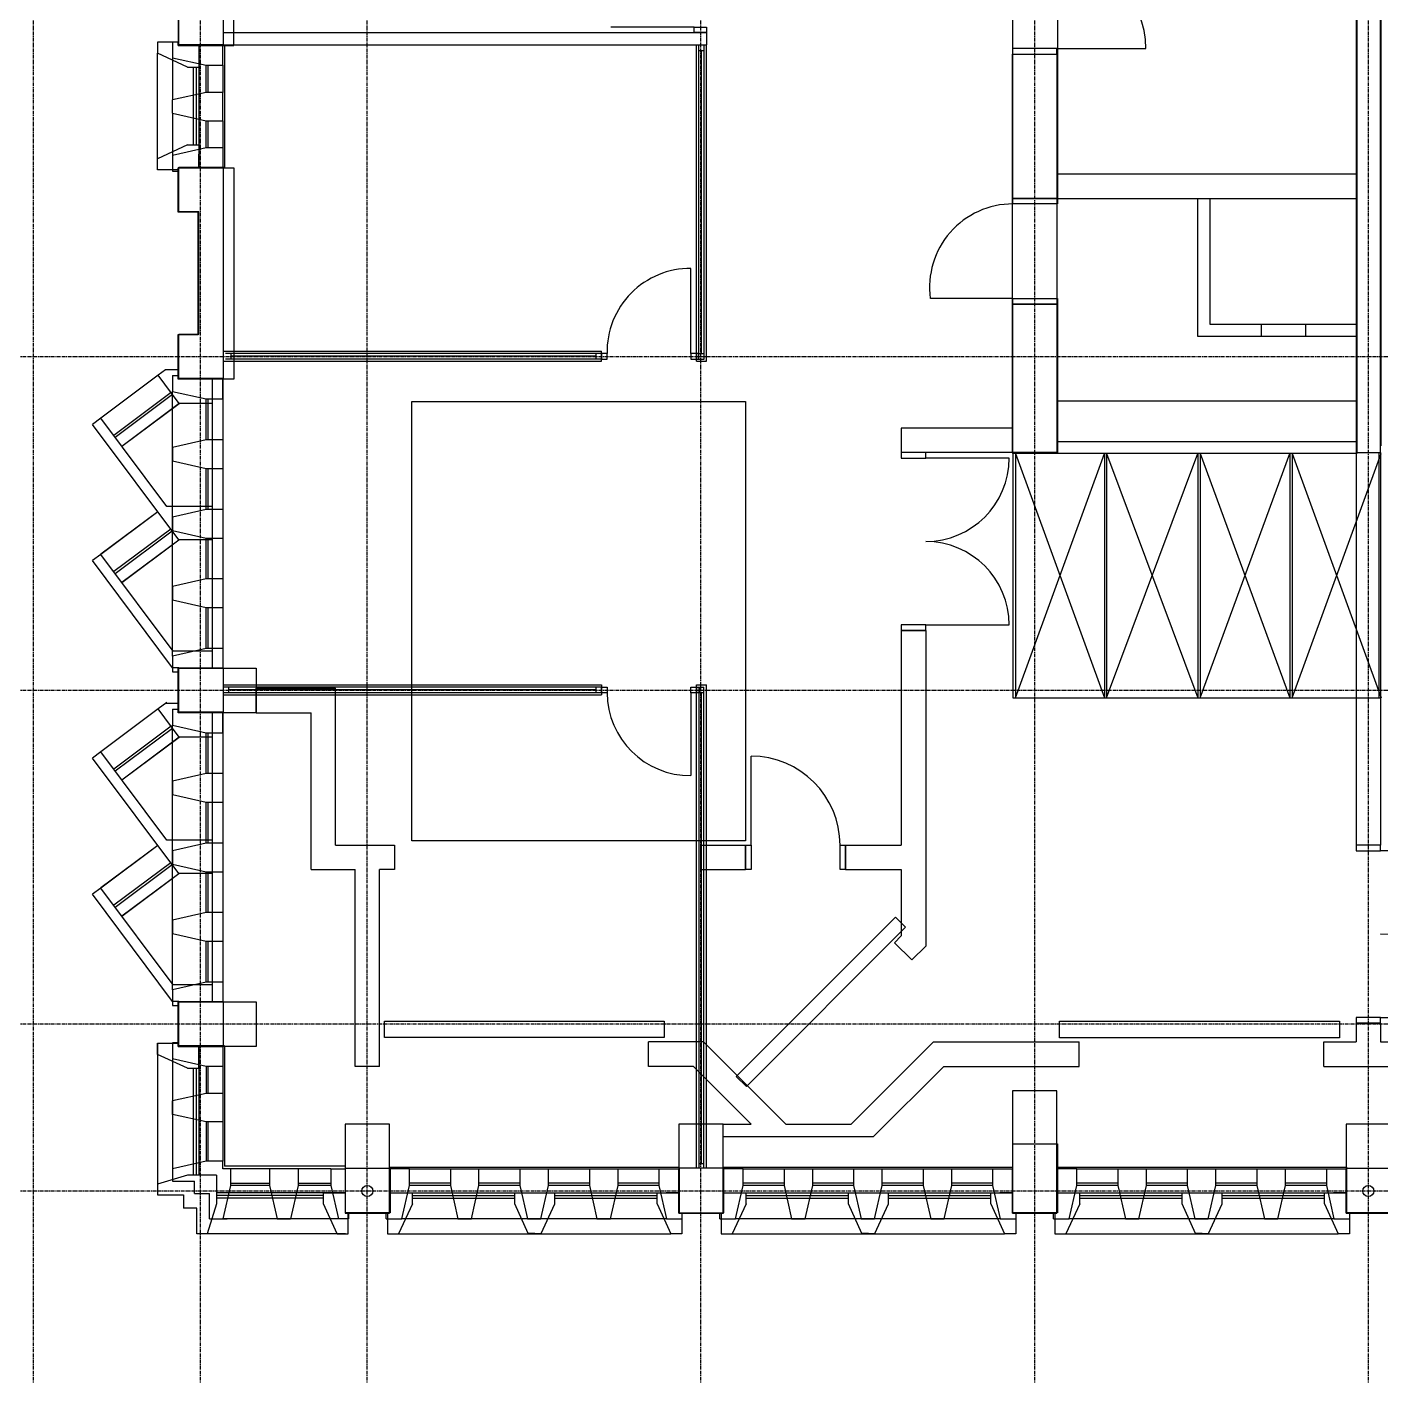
# Model space of a CAD drawing. Header units: millimetres. Extents: x -58291 to 85267, y -25390 to 74943.
# Drawn here: x -26592 to -14420, y -11386 to 741 of the extents above; entities that cross this region are included whole.
import ezdxf

# ---------------------------------------------------------------- set-up
doc = ezdxf.new("R2010")
doc.units = ezdxf.units.MM
doc.linetypes.add('PCENTRE', pattern=[50.8, 31.75, -6.35, 6.35, -6.35])
doc.linetypes.add('PCENTRE2', pattern=[28.575, 19.05, -3.175, 3.175, -3.175])
for name, color, linetype in [('Basement 01 - Curtain Walls', 1, 'Continuous'), ('Basement 01 - Doors Windows and Openings', 1, 'Continuous'), ('Basement 01 - Mass Elements', 2, 'Continuous'), ('Basement 01 - Structural Members', 5, 'Continuous'), ('Basement 01 - Walls', 3, 'Continuous'), ('Boundaries_and_building_grids', 140, 'PCENTRE2'), ('BRICK_WALLS_P4', 1, 'Continuous'), ('COLUMNS_P5', 5, 'Continuous'), ('DR', 8, 'Continuous'), ('SHOPFITTING', 4, 'Continuous'), ('WA', 6, 'Continuous'), ('WA_EXT', 7, 'Continuous'), ('WN', 4, 'Continuous')]:
    doc.layers.add(name, color=color, linetype=linetype)

msp = doc.modelspace()

# ---------------------------------------------------------------- linework, layer by layer
at = {"layer": 'Basement 01 - Curtain Walls', "color": 3, "linetype": 'Continuous', "lineweight": -3}
for p, q in [((-25283, 607, -4600), (-25283, 465, -4600)), ((-25283, 607, -4600), (-25233, 607, -4600)), ((-24833, 397, -4600), (-24833, 576, -4600)), ((-25283, 465, -4600), (-24983, 397, -4600)), ((-24983, 397, -4600), (-24833, 397, -4600)), ((-24983, 154, -4600), (-25283, 86, -4600)), ((-24833, 154, -4600), (-24983, 154, -4600)), ((-24833, -103, -4600), (-24833, 154, -4600)), ((-25283, -34, -4600), (-25283, 86, -4600)), ((-25283, -34, -4600), (-24983, -103, -4600)), ((-24983, -103, -4600), (-24833, -103, -4600)), ((-24983, -346, -4600), (-25283, -414, -4600)), ((-24833, -346, -4600), (-24983, -346, -4600)), ((-24833, -346, -4600), (-24833, -524, -4600)), ((-25283, -414, -4600), (-25283, -556, -4600)), ((-25283, -556, -4600), (-25233, -556, -4600)), ((-25233, -556, -4600), (-25233, -524, -4600)), ((-25233, -524, -4600), (-24833, -524, -4600)), ((-25283, -2393, -4600), (-25233, -2393, -4600)), ((-25283, -2393, -4600), (-25283, -2535, -4600)), ((-24833, -2603, -4600), (-24833, -2424, -4600)), ((-25283, -2535, -4600), (-24983, -2603, -4600)), ((-24983, -2603, -4600), (-24833, -2603, -4600)), ((-24983, -2971, -4600), (-25283, -3039, -4600)), ((-25283, -3039, -4600), (-25283, -3160, -4600)), ((-24833, -2971, -4600), (-24983, -2971, -4600)), ((-24833, -2971, -4600), (-24833, -3228, -4600)), ((-25283, -3160, -4600), (-24983, -3228, -4600)), ((-24983, -3228, -4600), (-24833, -3228, -4600)), ((-24983, -3596, -4600), (-25283, -3664, -4600)), ((-24833, -3596, -4600), (-24983, -3596, -4600)), ((-24833, -3596, -4600), (-24833, -3853, -4600)), ((-25283, -3664, -4600), (-25283, -3785, -4600)), ((-25283, -3785, -4600), (-24983, -3853, -4600)), ((-24983, -3853, -4600), (-24833, -3853, -4600)), ((-24983, -4221, -4600), (-25283, -4289, -4600)), ((-24833, -4221, -4600), (-24983, -4221, -4600)), ((-24833, -4221, -4600), (-24833, -4478, -4600)), ((-25283, -4289, -4600), (-25283, -4410, -4600)), ((-25283, -4410, -4600), (-24983, -4478, -4600)), ((-24983, -4478, -4600), (-24833, -4478, -4600)), ((-24983, -4846, -4600), (-25283, -4914, -4600)), ((-24833, -4846, -4600), (-24983, -4846, -4600)), ((-24833, -4846, -4600), (-24833, -5024, -4600)), ((-25283, -4914, -4600), (-25283, -5056, -4600)), ((-25283, -5056, -4600), (-25233, -5056, -4600)), ((-25233, -5024, -4600), (-24833, -5024, -4600)), ((-25233, -5056, -4600), (-25233, -5024, -4600)), ((-25283, -5393, -4600), (-25233, -5393, -4600)), ((-25283, -5393, -4600), (-25283, -5535, -4600)), ((-24833, -5603, -4600), (-24833, -5424, -4600)), ((-25283, -5535, -4600), (-24983, -5603, -4600)), ((-24983, -5603, -4600), (-24833, -5603, -4600)), ((-24983, -5971, -4600), (-25283, -6039, -4600)), ((-25283, -6039, -4600), (-25283, -6160, -4600)), ((-24833, -5971, -4600), (-24983, -5971, -4600)), ((-24833, -5971, -4600), (-24833, -6228, -4600)), ((-25283, -6160, -4600), (-24983, -6228, -4600)), ((-24983, -6228, -4600), (-24833, -6228, -4600)), ((-24983, -6596, -4600), (-25283, -6664, -4600)), ((-25283, -6664, -4600), (-25283, -6785, -4600)), ((-24833, -6596, -4600), (-24983, -6596, -4600)), ((-24833, -6596, -4600), (-24833, -6853, -4600)), ((-25283, -6785, -4600), (-24983, -6853, -4600)), ((-24983, -6853, -4600), (-24833, -6853, -4600)), ((-24983, -7221, -4600), (-25283, -7289, -4600)), ((-25283, -7289, -4600), (-25283, -7410, -4600)), ((-24833, -7221, -4600), (-24983, -7221, -4600)), ((-24833, -7221, -4600), (-24833, -7478, -4600)), ((-25283, -7410, -4600), (-24983, -7478, -4600)), ((-24983, -7478, -4600), (-24833, -7478, -4600)), ((-24983, -7846, -4600), (-25283, -7914, -4600)), ((-24833, -7846, -4600), (-24983, -7846, -4600)), ((-24833, -7846, -4600), (-24833, -8024, -4600)), ((-25283, -7914, -4600), (-25283, -8056, -4600)), ((-25233, -8056, -4600), (-25233, -8024, -4600)), ((-25233, -8024, -4600), (-24833, -8024, -4600)), ((-25283, -8056, -4600), (-25233, -8056, -4600)), ((-25233, -8393, -4600), (-25283, -8393, -4600)), ((-25283, -8393, -4600), (-25283, -8535, -4600)), ((-24833, -8424, -4600), (-24833, -8603, -4600)), ((-24983, -8603, -4600), (-25283, -8535, -4600)), ((-24833, -8603, -4600), (-24983, -8603, -4600)), ((-24983, -8846, -4600), (-25283, -8914, -4600)), ((-24833, -8846, -4600), (-24983, -8846, -4600)), ((-24833, -8846, -4600), (-24833, -9103, -4600)), ((-25283, -9035, -4600), (-25283, -8914, -4600)), ((-24983, -9103, -4600), (-25283, -9035, -4600)), ((-24833, -9103, -4600), (-24983, -9103, -4600)), ((-24983, -9456, -4600), (-25283, -9524, -4600)), ((-24833, -9456, -4600), (-24983, -9456, -4600)), ((-24833, -9524, -4600), (-24833, -9456, -4600)), ((-25283, -9524, -4600), (-25283, -9635, -4600)), ((-24764, -9524, -4600), (-24833, -9524, -4600)), ((-24764, -9524, -4600), (-24764, -9674, -4600)), ((-24154, -9524, -4600), (-24411, -9524, -4600)), ((-24411, -9524, -4600), (-24411, -9674, -4600)), ((-24154, -9524, -4600), (-24154, -9674, -4600)), ((-23861, -9524, -4600), (-23733, -9524, -4600)), ((-23861, -9524, -4600), (-23861, -9674, -4600)), ((-23733, -9524, -4600), (-23733, -9924, -4600)), ((-23154, -9524, -4600), (-23333, -9524, -4600)), ((-23154, -9674, -4600), (-23154, -9524, -4600)), ((-22786, -9524, -4600), (-22786, -9674, -4600)), ((-22786, -9524, -4600), (-22529, -9524, -4600)), ((-22529, -9674, -4600), (-22529, -9524, -4600)), ((-22161, -9524, -4600), (-21904, -9524, -4600)), ((-22161, -9524, -4600), (-22161, -9674, -4600)), ((-21904, -9674, -4600), (-21904, -9524, -4600)), ((-21536, -9524, -4600), (-21536, -9674, -4600)), ((-21536, -9524, -4600), (-21279, -9524, -4600)), ((-21279, -9674, -4600), (-21279, -9524, -4600)), ((-20911, -9524, -4600), (-20911, -9674, -4600)), ((-20911, -9524, -4600), (-20733, -9524, -4600)), ((-20733, -9924, -4600), (-20733, -9524, -4600)), ((-20154, -9524, -4600), (-20333, -9524, -4600)), ((-20154, -9674, -4600), (-20154, -9524, -4600)), ((-19786, -9524, -4600), (-19786, -9674, -4600)), ((-19786, -9524, -4600), (-19529, -9524, -4600)), ((-19529, -9674, -4600), (-19529, -9524, -4600)), ((-19161, -9524, -4600), (-19161, -9674, -4600)), ((-19161, -9524, -4600), (-18904, -9524, -4600)), ((-18904, -9674, -4600), (-18904, -9524, -4600)), ((-18536, -9524, -4600), (-18536, -9674, -4600)), ((-18536, -9524, -4600), (-18279, -9524, -4600)), ((-18279, -9674, -4600), (-18279, -9524, -4600)), ((-17911, -9524, -4600), (-17911, -9674, -4600)), ((-17911, -9524, -4600), (-17733, -9524, -4600)), ((-17733, -9924, -4600), (-17733, -9524, -4600)), ((-17154, -9524, -4600), (-17333, -9524, -4600)), ((-17154, -9674, -4600), (-17154, -9524, -4600)), ((-16786, -9524, -4600), (-16786, -9674, -4600)), ((-16786, -9524, -4600), (-16529, -9524, -4600)), ((-16529, -9674, -4600), (-16529, -9524, -4600)), ((-16161, -9524, -4600), (-16161, -9674, -4600)), ((-16161, -9524, -4600), (-15904, -9524, -4600)), ((-15904, -9674, -4600), (-15904, -9524, -4600)), ((-15536, -9524, -4600), (-15536, -9674, -4600)), ((-15536, -9524, -4600), (-15279, -9524, -4600)), ((-15279, -9674, -4600), (-15279, -9524, -4600)), ((-14911, -9524, -4600), (-14911, -9674, -4600)), ((-14911, -9524, -4600), (-14733, -9524, -4600)), ((-14733, -9924, -4600), (-14733, -9524, -4600)), ((-25283, -9635, -4600), (-25086, -9635, -4600)), ((-25086, -9747, -4600), (-25086, -9635, -4600)), ((-24764, -9674, -4600), (-24833, -9974, -4600)), ((-24411, -9674, -4600), (-24343, -9974, -4600)), ((-24154, -9674, -4600), (-24222, -9974, -4600)), ((-23861, -9674, -4600), (-23793, -9974, -4600)), ((-23222, -9974, -4600), (-23154, -9674, -4600)), ((-22786, -9674, -4600), (-22718, -9974, -4600)), ((-22597, -9974, -4600), (-22529, -9674, -4600)), ((-22161, -9674, -4600), (-22093, -9974, -4600)), ((-21972, -9974, -4600), (-21904, -9674, -4600)), ((-21536, -9674, -4600), (-21468, -9974, -4600)), ((-21347, -9974, -4600), (-21279, -9674, -4600)), ((-20911, -9674, -4600), (-20843, -9974, -4600)), ((-20222, -9974, -4600), (-20154, -9674, -4600)), ((-19786, -9674, -4600), (-19718, -9974, -4600)), ((-19597, -9974, -4600), (-19529, -9674, -4600)), ((-19161, -9674, -4600), (-19093, -9974, -4600)), ((-18972, -9974, -4600), (-18904, -9674, -4600)), ((-18536, -9674, -4600), (-18468, -9974, -4600)), ((-18347, -9974, -4600), (-18279, -9674, -4600)), ((-17911, -9674, -4600), (-17843, -9974, -4600)), ((-17222, -9974, -4600), (-17154, -9674, -4600)), ((-16786, -9674, -4600), (-16718, -9974, -4600)), ((-16597, -9974, -4600), (-16529, -9674, -4600)), ((-16161, -9674, -4600), (-16093, -9974, -4600)), ((-15972, -9974, -4600), (-15904, -9674, -4600)), ((-15536, -9674, -4600), (-15468, -9974, -4600)), ((-15347, -9974, -4600), (-15279, -9674, -4600)), ((-14911, -9674, -4600), (-14843, -9974, -4600)), ((-25086, -9747, -4600), (-24953, -9747, -4600)), ((-24953, -9974, -4600), (-24953, -9747, -4600)), ((-24953, -9974, -4600), (-24793, -9974, -4600)), ((-24343, -9974, -4600), (-24222, -9974, -4600)), ((-23701, -9974, -4600), (-23793, -9974, -4600)), ((-23701, -9924, -4600), (-23733, -9924, -4600)), ((-23701, -9924, -4600), (-23701, -9974, -4600)), ((-23364, -9974, -4600), (-23364, -9924, -4600)), ((-23364, -9974, -4600), (-23222, -9974, -4600)), ((-22718, -9974, -4600), (-22597, -9974, -4600)), ((-22093, -9974, -4600), (-21972, -9974, -4600)), ((-21468, -9974, -4600), (-21347, -9974, -4600)), ((-20843, -9974, -4600), (-20701, -9974, -4600)), ((-20701, -9924, -4600), (-20733, -9924, -4600)), ((-20701, -9974, -4600), (-20701, -9924, -4600)), ((-20364, -9974, -4600), (-20364, -9924, -4600)), ((-20364, -9974, -4600), (-20222, -9974, -4600)), ((-19718, -9974, -4600), (-19597, -9974, -4600)), ((-19093, -9974, -4600), (-18972, -9974, -4600)), ((-18468, -9974, -4600), (-18347, -9974, -4600)), ((-17843, -9974, -4600), (-17701, -9974, -4600)), ((-17701, -9924, -4600), (-17733, -9924, -4600)), ((-17701, -9974, -4600), (-17701, -9924, -4600)), ((-17364, -9974, -4600), (-17364, -9924, -4600)), ((-17364, -9974, -4600), (-17222, -9974, -4600)), ((-16718, -9974, -4600), (-16597, -9974, -4600)), ((-16093, -9974, -4600), (-15972, -9974, -4600)), ((-15468, -9974, -4600), (-15347, -9974, -4600)), ((-14843, -9974, -4600), (-14701, -9974, -4600)), ((-14701, -9924, -4600), (-14733, -9924, -4600)), ((-14701, -9974, -4600), (-14701, -9924, -4600))]:
    msp.add_line(p, q, dxfattribs=at)
at = {"layer": 'Basement 01 - Curtain Walls', "color": 3, "linetype": 'Continuous', "lineweight": -3, "elevation": -4600}
for points in [[(-24833, 576), (-25233, 576), (-25233, 607)], [(-24833, -2424), (-25233, -2424), (-25233, -2393)], [(-24833, -5424), (-25233, -5424), (-25233, -5393)], [(-25233, -8393), (-25233, -8424), (-24833, -8424)], [(-23333, -9524), (-23333, -9924), (-23364, -9924)], [(-20333, -9524), (-20333, -9924), (-20364, -9924)], [(-17333, -9524), (-17333, -9924), (-17364, -9924)]]:
    msp.add_lwpolyline(points, dxfattribs=at)
at = {"layer": 'Basement 01 - Doors Windows and Openings', "color": 1, "linetype": 'Continuous', "lineweight": -3}
for p, q in [((-17333, 548, -4600), (-16533, 548, -4600)), ((-25283, 465, -4600), (-25283, 86, -4600)), ((-24983, 154, -4600), (-24983, 397, -4600)), ((-24963, 154, -4600), (-24963, 397, -4600)), ((-24833, 397, -4600), (-24833, 154, -4600)), ((-25283, -34, -4600), (-25283, -414, -4600)), ((-24983, -346, -4600), (-24983, -103, -4600)), ((-24963, -346, -4600), (-24963, -103, -4600)), ((-24833, -103, -4600), (-24833, -346, -4600)), ((-25283, -4914, -4600), (-25283, -2535, -4600)), ((-24983, -2971, -4600), (-24983, -2603, -4600)), ((-24963, -2971, -4600), (-24963, -2603, -4600)), ((-24833, -2603, -4600), (-24833, -4846, -4600)), ((-17763, -3134, -4600), (-18513, -3134, -4600)), ((-24983, -3596, -4600), (-24983, -3228, -4600)), ((-24963, -3596, -4600), (-24963, -3228, -4600)), ((-24833, -3228, -4600), (-24833, -3596, -4600)), ((-24983, -4221, -4600), (-24983, -3853, -4600)), ((-24963, -4221, -4600), (-24963, -3853, -4600)), ((-24833, -3853, -4600), (-24833, -4221, -4600)), ((-24983, -4846, -4600), (-24983, -4478, -4600)), ((-24963, -4846, -4600), (-24963, -4478, -4600)), ((-24833, -4478, -4600), (-24833, -4846, -4600)), ((-18513, -4634, -4600), (-17763, -4634, -4600)), ((-25283, -7914, -4600), (-25283, -5535, -4600)), ((-24983, -5971, -4600), (-24983, -5603, -4600)), ((-24963, -5971, -4600), (-24963, -5603, -4600)), ((-24833, -5603, -4600), (-24833, -7846, -4600)), ((-20083, -6614, -4600), (-20083, -5814, -4600)), ((-24983, -6596, -4600), (-24983, -6228, -4600)), ((-24963, -6596, -4600), (-24963, -6228, -4600)), ((-24833, -6228, -4600), (-24833, -6596, -4600)), ((-13673, -6664, -4600), (-14423, -6664, -4600)), ((-24983, -7221, -4600), (-24983, -6853, -4600)), ((-24963, -7221, -4600), (-24963, -6853, -4600)), ((-24833, -6853, -4600), (-24833, -7221, -4600)), ((-24983, -7846, -4600), (-24983, -7478, -4600)), ((-24963, -7846, -4600), (-24963, -7478, -4600)), ((-24833, -7478, -4600), (-24833, -7846, -4600)), ((-14423, -8164, -4600), (-13673, -8164, -4600)), ((-25283, -8535, -4600), (-25283, -9524, -4600)), ((-24983, -8603, -4600), (-24983, -8846, -4600)), ((-24963, -8846, -4600), (-24963, -8603, -4600)), ((-24833, -8603, -4600), (-24833, -8846, -4600)), ((-24983, -9103, -4600), (-24983, -9456, -4600)), ((-24963, -9456, -4600), (-24963, -9103, -4600)), ((-24833, -9103, -4600), (-24833, -9456, -4600)), ((-24411, -9524, -4600), (-24764, -9524, -4600)), ((-23861, -9524, -4600), (-24154, -9524, -4600)), ((-23154, -9524, -4600), (-20911, -9524, -4600)), ((-22529, -9524, -4600), (-22161, -9524, -4600)), ((-21904, -9524, -4600), (-21536, -9524, -4600)), ((-21279, -9524, -4600), (-20911, -9524, -4600)), ((-20154, -9524, -4600), (-17911, -9524, -4600)), ((-19529, -9524, -4600), (-19161, -9524, -4600)), ((-18904, -9524, -4600), (-18536, -9524, -4600)), ((-18279, -9524, -4600), (-17911, -9524, -4600)), ((-17154, -9524, -4600), (-14911, -9524, -4600)), ((-16529, -9524, -4600), (-16161, -9524, -4600)), ((-15904, -9524, -4600), (-15536, -9524, -4600)), ((-15279, -9524, -4600), (-14911, -9524, -4600)), ((-24764, -9654, -4600), (-24411, -9654, -4600)), ((-24411, -9674, -4600), (-24764, -9674, -4600)), ((-24154, -9654, -4600), (-23861, -9654, -4600)), ((-23861, -9674, -4600), (-24154, -9674, -4600)), ((-22786, -9654, -4600), (-23154, -9654, -4600)), ((-22786, -9674, -4600), (-23154, -9674, -4600)), ((-22161, -9654, -4600), (-22529, -9654, -4600)), ((-22161, -9674, -4600), (-22529, -9674, -4600)), ((-21536, -9654, -4600), (-21904, -9654, -4600)), ((-21536, -9674, -4600), (-21904, -9674, -4600)), ((-20911, -9654, -4600), (-21279, -9654, -4600)), ((-20911, -9674, -4600), (-21279, -9674, -4600)), ((-19786, -9654, -4600), (-20154, -9654, -4600)), ((-19786, -9674, -4600), (-20154, -9674, -4600)), ((-19161, -9654, -4600), (-19529, -9654, -4600)), ((-19161, -9674, -4600), (-19529, -9674, -4600)), ((-18536, -9654, -4600), (-18904, -9654, -4600)), ((-18536, -9674, -4600), (-18904, -9674, -4600)), ((-17911, -9654, -4600), (-18279, -9654, -4600)), ((-17911, -9674, -4600), (-18279, -9674, -4600)), ((-16786, -9654, -4600), (-17154, -9654, -4600)), ((-16786, -9674, -4600), (-17154, -9674, -4600)), ((-16161, -9654, -4600), (-16529, -9654, -4600)), ((-16161, -9674, -4600), (-16529, -9674, -4600)), ((-15536, -9654, -4600), (-15904, -9654, -4600)), ((-15536, -9674, -4600), (-15904, -9674, -4600)), ((-14911, -9654, -4600), (-15279, -9654, -4600)), ((-14911, -9674, -4600), (-15279, -9674, -4600)), ((-23793, -9974, -4600), (-24833, -9974, -4600)), ((-20843, -9974, -4600), (-23222, -9974, -4600)), ((-17843, -9974, -4600), (-20222, -9974, -4600)), ((-14843, -9974, -4600), (-17222, -9974, -4600))]:
    msp.add_line(p, q, dxfattribs=at)
at = {"layer": 'Basement 01 - Doors Windows and Openings', "color": 1, "linetype": 'Continuous', "lineweight": -3, "elevation": -4600}
for points in [[(-17333, 498), (-17333, 548), (-17733, 548), (-17733, 498), (-17333, 498)], [(-18513, -3084), (-18733, -3084), (-18733, -3134), (-18513, -3134), (-18513, -3084)], [(-18513, -4634), (-18733, -4634), (-18733, -4684), (-18513, -4684), (-18513, -4634)], [(-20133, -6614), (-20083, -6614), (-20083, -6834), (-20133, -6834), (-20133, -6614)], [(-19283, -6614), (-19233, -6614), (-19233, -6834), (-19283, -6834), (-19283, -6614)], [(-14423, -6614), (-14643, -6614), (-14643, -6664), (-14423, -6664), (-14423, -6614)], [(-14423, -8164), (-14643, -8164), (-14643, -8214), (-14423, -8214), (-14423, -8164)]]:
    msp.add_lwpolyline(points, dxfattribs=at)
at = {"layer": 'Basement 01 - Doors Windows and Openings', "color": 1, "linetype": 'Continuous', "lineweight": -3}
for centre, radius, start, end in [((-17333, 548, -4600), 800, 0, 90), ((-18513, -3134, -4600), 750, 270, 0), ((-18513, -4634, -4600), 750, 0, 90), ((-20083, -6614, -4600), 800, 0, 90), ((-14423, -6664, -4600), 750, 270, 0), ((-14423, -8164, -4600), 750, 0, 90)]:
    msp.add_arc(centre, radius, start, end, dxfattribs=at)
at = {"layer": 'Basement 01 - Mass Elements', "color": 8, "linetype": 'Continuous', "lineweight": -3, "elevation": -4600}
msp.add_lwpolyline([(-20133, -2624), (-20133, -6574), (-23133, -6574), (-23133, -2624)], close=True, dxfattribs=at)
for points in [[(-20125, -8784), (-18694, -7352), (-18784, -7262), (-20216, -8694), (-20125, -8784)], [(-20864, -8344), (-23379, -8344), (-23379, -8196), (-20864, -8196), (-20864, -8344)], [(-14794, -8346), (-17309, -8346), (-17309, -8198), (-14794, -8198), (-14794, -8346)]]:
    msp.add_lwpolyline(points, dxfattribs=at)
at = {"layer": 'Basement 01 - Structural Members', "color": 5, "linetype": 'Continuous', "lineweight": -3, "elevation": -4600}
for points in [[(-14423, -3084), (-14423, 3136), (-14643, 3136), (-14643, -3084)], [(-25053, 976), (-25233, 976), (-25233, 576), (-24733, 576), (-24733, 2476), (-25233, 2476), (-25233, 2076), (-25053, 2076)], [(-17733, -3084), (-17733, 498), (-17333, 498), (-17333, -3084)], [(-25233, -2024), (-25053, -2024), (-25053, -924), (-25233, -924), (-25233, -524), (-24733, -524), (-24733, -2424), (-25233, -2424)], [(-24533, -5424), (-25233, -5424), (-25233, -5024), (-24533, -5024)], [(-24533, -8024), (-24533, -8424), (-25233, -8424), (-25233, -8024)], [(-17333, -9924), (-17333, -8824), (-17733, -8824), (-17733, -9924)], [(-23333, -9124), (-23733, -9124), (-23733, -9924), (-23333, -9924)], [(-20333, -9124), (-20733, -9124), (-20733, -9924), (-20333, -9924)], [(-14333, -9124), (-14733, -9124), (-14733, -9924), (-14333, -9924)]]:
    msp.add_lwpolyline(points, close=True, dxfattribs=at)
at = {"layer": 'Basement 01 - Structural Members', "color": 5, "linetype": 'Continuous', "lineweight": -3}
for centre in [(-23533, -9724, -4600), (-14533, -9724, -4600)]:
    msp.add_circle(centre, 50, dxfattribs=at)
at = {"layer": 'Basement 01 - Walls', "color": 3, "linetype": 'Continuous', "lineweight": -3}
for p, q in [((-17733, -2864, -4600), (-18733, -2864, -4600)), ((-18733, -2864, -4600), (-18733, -3084, -4600)), ((-17733, -3084, -4600), (-17733, -2864, -4600)), ((-17733, -3084, -4600), (-18733, -3084, -4600)), ((-14643, -3084, -4600), (-14423, -3084, -4600)), ((-14643, -3084, -4600), (-14643, -6614, -4600)), ((-14423, -3084, -4600), (-14423, -6614, -4600)), ((-18513, -4684, -4600), (-18733, -4684, -4600)), ((-18733, -4684, -4600), (-18733, -6614, -4600)), ((-18513, -4684, -4600), (-18513, -7522, -4600)), ((-24533, -5424, -4600), (-24533, -5204, -4600)), ((-24533, -5204, -4600), (-23818, -5204, -4600)), ((-23818, -6614, -4600), (-23818, -5204, -4600)), ((-24533, -5424, -4600), (-24038, -5424, -4600)), ((-24038, -6834, -4600), (-24038, -5424, -4600)), ((-23818, -6614, -4600), (-23288, -6614, -4600)), ((-23288, -6614, -4600), (-23288, -6834, -4600)), ((-20533, -6834, -4600), (-20533, -6614, -4600)), ((-20533, -6614, -4600), (-20133, -6614, -4600)), ((-20133, -6614, -4600), (-20133, -6834, -4600)), ((-19233, -6614, -4600), (-18733, -6614, -4600)), ((-19233, -6834, -4600), (-19233, -6614, -4600)), ((-14423, -6614, -4600), (-14643, -6614, -4600)), ((-24038, -6834, -4600), (-23643, -6834, -4600)), ((-23643, -8604, -4600), (-23643, -6834, -4600)), ((-23423, -8604, -4600), (-23423, -6834, -4600)), ((-23288, -6834, -4600), (-23423, -6834, -4600)), ((-20533, -6834, -4600), (-20133, -6834, -4600)), ((-19233, -6834, -4600), (-18733, -6834, -4600)), ((-18733, -6834, -4600), (-18733, -7431, -4600)), ((-18793, -7491, -4600), (-18733, -7431, -4600)), ((-18793, -7491, -4600), (-18637, -7646, -4600)), ((-18637, -7646, -4600), (-18513, -7522, -4600)), ((-14423, -8214, -4600), (-14643, -8214, -4600)), ((-14643, -8214, -4600), (-14643, -8384, -4600)), ((-14423, -8214, -4600), (-14423, -8384, -4600)), ((-20510, -8384, -4600), (-21005, -8384, -4600)), ((-21005, -8604, -4600), (-21005, -8384, -4600)), ((-19770, -9124, -4600), (-20510, -8384, -4600)), ((-19182, -9124, -4600), (-18442, -8384, -4600)), ((-18442, -8384, -4600), (-17133, -8384, -4600)), ((-17133, -8604, -4600), (-17133, -8384, -4600)), ((-14933, -8384, -4600), (-14643, -8384, -4600)), ((-14933, -8604, -4600), (-14933, -8384, -4600)), ((-14423, -8384, -4600), (-13662, -8384, -4600)), ((-23423, -8604, -4600), (-23643, -8604, -4600)), ((-20601, -8604, -4600), (-21005, -8604, -4600)), ((-20081, -9124, -4600), (-20601, -8604, -4600)), ((-18981, -9234, -4600), (-18351, -8604, -4600)), ((-18351, -8604, -4600), (-17133, -8604, -4600)), ((-14933, -8604, -4600), (-13721, -8604, -4600)), ((-20333, -9234, -4600), (-20333, -9124, -4600)), ((-20333, -9124, -4600), (-20081, -9124, -4600)), ((-19770, -9124, -4600), (-19182, -9124, -4600)), ((-20333, -9234, -4600), (-18981, -9234, -4600))]:
    msp.add_line(p, q, dxfattribs=at)
at = {"layer": 'Boundaries_and_building_grids', "color": 140, "linetype": 'PCENTRE', "lineweight": -3}
for p, q in [((-26533, -17978), (-26533, 67826)), ((-25033, -17978), (-25033, 67826)), ((-23533, -17978), (-23533, 67826)), ((-20533, -17978), (-20533, 67826)), ((-17533, -17978), (-17533, 67826)), ((-14533, -17978), (-14533, 67826)), ((50767, -2224), (-52891, -2224)), ((50767, -5224), (-52891, -5224)), ((50767, -8224), (-52891, -8224)), ((50767, -9724), (-52891, -9724))]:
    msp.add_line(p, q, dxfattribs=at)
at = {"layer": 'BRICK_WALLS_P4', "linetype": 'Continuous'}
for p, q in [((-24828, 691), (-20483, 691)), ((-20483, 691), (-20483, 581)), ((-24828, 581), (-20483, 581)), ((-17328, -579), (-14638, -579)), ((-17328, -799), (-17328, -579)), ((-14638, -799), (-14638, -579)), ((-17328, -799), (-14638, -799)), ((-16068, -799), (-16068, -2039)), ((-15958, -799), (-15958, -1929)), ((-15958, -1929), (-15498, -1929)), ((-15498, -1929), (-15498, -2039)), ((-15098, -1929), (-15098, -2039)), ((-15098, -1929), (-14638, -1929)), ((-16068, -2039), (-15498, -2039)), ((-15098, -2039), (-14638, -2039)), ((-17328, -2984), (-14638, -2984)), ((-17328, -3094), (-17328, -2984)), ((-14638, -2984), (-14638, -3094)), ((-14638, -3094), (-17328, -3094))]:
    msp.add_line(p, q, dxfattribs=at)
at = {"layer": 'COLUMNS_P5', "linetype": 'Continuous', "lineweight": -3}
for points in [[(-17328, -799), (-17728, -799), (-17728, 3196), (-17328, 3196)], [(-25048, 2081), (-25228, 2081), (-25228, 2481), (-24828, 2481), (-24828, 581), (-25228, 581), (-25228, 981), (-25048, 981)], [(-25048, -919), (-25228, -919), (-25228, -519), (-24828, -519), (-24828, -2419), (-25228, -2419), (-25228, -2019), (-25048, -2019)], [(-17328, -3094), (-17728, -3094), (-17728, -1749), (-17328, -1749)], [(-24828, -5019), (-24828, -5419), (-25228, -5419), (-25228, -5019)], [(-25228, -8419), (-25228, -8019), (-24828, -8019), (-24828, -8419)], [(-17728, -9299), (-17328, -9299), (-17328, -9919), (-17728, -9919)], [(-23728, -9519), (-23328, -9519), (-23328, -9919), (-23728, -9919)], [(-20728, -9519), (-20728, -9919), (-20328, -9919), (-20328, -9519)], [(-14328, -9519), (-14328, -9919), (-14728, -9919), (-14728, -9519)]]:
    msp.add_lwpolyline(points, close=True, dxfattribs=at)
msp.add_lwpolyline([(-14418, -3024), (-14418, 3196), (-14638, 3196), (-14638, -3024)], dxfattribs=at)
for centre in [(-23533, -9724), (-14533, -9724)]:
    msp.add_circle(centre, 50, dxfattribs=at)
at = {"layer": 'DR', "linetype": 'Continuous'}
for p, q in [((-20593, 741), (-21343, 741)), ((-20593, 741), (-20483, 741)), ((-20593, 691), (-20593, 741)), ((-20483, 741), (-20483, 691)), ((-20483, 691), (-20593, 691)), ((-17728, -849), (-17728, -799)), ((-17728, -799), (-17328, -799)), ((-17328, -849), (-17728, -849)), ((-17328, -799), (-17328, -849)), ((-20623, -2194), (-20623, -1429)), ((-17728, -1699), (-18471, -1699)), ((-17728, -1749), (-17728, -1699)), ((-17728, -1699), (-17328, -1699)), ((-17328, -1699), (-17328, -1749)), ((-17328, -1749), (-17728, -1749)), ((-21378, -2194), (-21428, -2194)), ((-21428, -2194), (-21428, -2244)), ((-21428, -2244), (-21378, -2244)), ((-21378, -2244), (-21378, -2194)), ((-20623, -2194), (-20623, -2244)), ((-20573, -2194), (-20623, -2194)), ((-20623, -2244), (-20573, -2244)), ((-20573, -2244), (-20573, -2194)), ((-21428, -5244), (-21428, -5194)), ((-21428, -5194), (-21378, -5194)), ((-21378, -5194), (-21378, -5244)), ((-20623, -5194), (-20573, -5194)), ((-20623, -5244), (-20623, -5194)), ((-20573, -5194), (-20573, -5244)), ((-20573, -5244), (-20573, -5194)), ((-21378, -5244), (-21428, -5244)), ((-20623, -5244), (-20623, -5989)), ((-20573, -5244), (-20623, -5244))]:
    msp.add_line(p, q, dxfattribs=at)
for centre, start, end in [((-17728, -1599), 90, 187.6626), ((-20628, -2179), 89.6264, 181.1283), ((-20628, -5239), 180.383, 270.381)]:
    msp.add_arc(centre, 750, start, end, dxfattribs=at)
at = {"layer": 'SHOPFITTING', "linetype": 'Continuous'}
for p, q in [((-17328, -2619), (-14638, -2619)), ((-17706, -3094), (-16906, -5289)), ((-17706, -5289), (-16906, -3094)), ((-16906, -3094), (-16906, -5289)), ((-16886, -3094), (-16886, -5289)), ((-16886, -5289), (-16066, -3094)), ((-16886, -3094), (-16066, -5289)), ((-16066, -3094), (-16066, -5289)), ((-16046, -3094), (-16046, -5289)), ((-16046, -5289), (-15238, -3094)), ((-16046, -3094), (-15238, -5289)), ((-15238, -3094), (-15238, -5289)), ((-15218, -3094), (-15218, -5289)), ((-15218, -3094), (-14418, -5289)), ((-15218, -5289), (-14418, -3094)), ((-14438, -3094), (-14438, -5289)), ((-17706, -5289), (-14418, -5289))]:
    msp.add_line(p, q, dxfattribs=at)
at = {"layer": 'WA', "linetype": 'Continuous'}
for p, q in [((-20573, -2264), (-20573, 581)), ((-20483, -2264), (-20483, 581)), ((-15498, -1929), (-15098, -1929)), ((-15498, -2039), (-15098, -2039)), ((-24828, -2174), (-21428, -2174)), ((-21428, -2264), (-21428, -2174)), ((-21428, -2264), (-21428, -2174)), ((-24828, -2264), (-21428, -2264)), ((-20573, -2264), (-20483, -2264)), ((-17728, -3094), (-17728, -5289)), ((-17706, -3094), (-17706, -5289)), ((-24828, -5174), (-21428, -5174)), ((-21428, -5174), (-21428, -5264)), ((-20573, -5174), (-20483, -5174)), ((-20573, -9519), (-20573, -5174)), ((-20573, -5194), (-20548, -5194)), ((-20548, -5194), (-20508, -5194)), ((-20548, -9519), (-20548, -5194)), ((-20548, -5194), (-20548, -5244)), ((-20483, -9519), (-20483, -5174)), ((-24828, -5264), (-21428, -5264)), ((-20548, -5244), (-20573, -5244)), ((-17728, -5289), (-17706, -5289))]:
    msp.add_line(p, q, dxfattribs=at)
at = {"layer": 'WA_EXT', "linetype": 'Continuous'}
for p, q in [((-25228, 604), (-25418, 604)), ((-25418, 604), (-25418, 505)), ((-25148, 381), (-25418, 505)), ((-25048, 581), (-25048, 381)), ((-24828, 581), (-24818, 581)), ((-24818, 581), (-24818, -519)), ((-25148, 381), (-25048, 381)), ((-25048, 381), (-25048, -519)), ((-25148, -319), (-25418, -443)), ((-25148, -319), (-25048, -319)), ((-25418, -543), (-25418, -443)), ((-25048, -519), (-25048, -401)), ((-25228, -543), (-25418, -543)), ((-24828, -519), (-24818, -519)), ((-25347, -2342), (-25412, -2390)), ((-25223, -2642), (-25412, -2390)), ((-25228, -2342), (-25347, -2342)), ((-24928, -2419), (-24928, -5019)), ((-24828, -5019), (-24828, -2419)), ((-24928, -2642), (-25223, -2642)), ((-25928, -2775), (-26003, -2832)), ((-25334, -3569), (-25928, -2775)), ((-25228, -3869), (-26003, -2832)), ((-24928, -3569), (-25334, -3569)), ((-24928, -3869), (-25228, -3869)), ((-25928, -4000), (-26003, -4056)), ((-25278, -4869), (-25928, -4000)), ((-25283, -5019), (-26003, -4056)), ((-24928, -4869), (-25278, -4869)), ((-24928, -4869), (-25278, -4869)), ((-25228, -5019), (-25283, -5019)), ((-25336, -5333), (-25412, -5390)), ((-25228, -5342), (-25347, -5342)), ((-25223, -5642), (-25412, -5390)), ((-24928, -5419), (-24928, -8019)), ((-24828, -8019), (-24828, -5419)), ((-24928, -5642), (-25223, -5642)), ((-25928, -5775), (-26003, -5832)), ((-25228, -6869), (-26003, -5832)), ((-25334, -6569), (-25928, -5775)), ((-24928, -6569), (-25334, -6569)), ((-24928, -6869), (-25228, -6869)), ((-25928, -7000), (-26003, -7056)), ((-25283, -8019), (-26003, -7056)), ((-25278, -7869), (-25928, -7000)), ((-24928, -7869), (-25278, -7869)), ((-24928, -7869), (-25278, -7869)), ((-25228, -8019), (-25283, -8019)), ((-25418, -8396), (-25228, -8396)), ((-25418, -8396), (-25418, -8495)), ((-25418, -8495), (-25418, -8396)), ((-25148, -8619), (-25418, -8495)), ((-25048, -8419), (-25048, -8619)), ((-25048, -8619), (-25048, -8419)), ((-24818, -8419), (-24828, -8419)), ((-24818, -8419), (-24818, -9499)), ((-25148, -8619), (-25048, -8619)), ((-25148, -9580), (-25418, -9663)), ((-24888, -9580), (-25148, -9580)), ((-24888, -9580), (-24888, -9839)), ((-23728, -9499), (-24818, -9499)), ((-23728, -9519), (-23728, -9499)), ((-23328, -9509), (-20728, -9509)), ((-23328, -9519), (-23328, -9509)), ((-20728, -9519), (-20728, -9509)), ((-25418, -9663), (-25418, -9757)), ((-25418, -9757), (-25186, -9757)), ((-25186, -9757), (-25186, -9878)), ((-24888, -9839), (-24972, -10109)), ((-23728, -9739), (-24888, -9739)), ((-23928, -9839), (-23928, -9739)), ((-23928, -9739), (-23728, -9739)), ((-23804, -10109), (-23928, -9839)), ((-23328, -9739), (-20728, -9739)), ((-23328, -9739), (-23128, -9739)), ((-23128, -9839), (-23252, -10109)), ((-23128, -9839), (-23128, -9739)), ((-22208, -9839), (-22208, -9739)), ((-22087, -10107), (-22208, -9839)), ((-21969, -10107), (-21848, -9839)), ((-21848, -9839), (-21848, -9739)), ((-20928, -9839), (-20928, -9739)), ((-20928, -9839), (-20804, -10109)), ((-20728, -9739), (-20846, -9739)), ((-20328, -9739), (-17728, -9739)), ((-20328, -9739), (-20128, -9739)), ((-20128, -9839), (-20252, -10109)), ((-20128, -9839), (-20128, -9739)), ((-19208, -9839), (-19208, -9739)), ((-19087, -10107), (-19208, -9839)), ((-18969, -10107), (-18848, -9839)), ((-18848, -9839), (-18848, -9739)), ((-17928, -9839), (-17928, -9739)), ((-17928, -9839), (-17804, -10109)), ((-17728, -9739), (-17846, -9739)), ((-17328, -9739), (-17128, -9739)), ((-17328, -9739), (-14728, -9739)), ((-17128, -9839), (-17252, -10109)), ((-17128, -9839), (-17128, -9739)), ((-16208, -9839), (-16208, -9739)), ((-16087, -10107), (-16208, -9839)), ((-15969, -10107), (-15848, -9839)), ((-15848, -9839), (-15848, -9739)), ((-14928, -9839), (-14928, -9739)), ((-14928, -9839), (-14804, -10109)), ((-14728, -9739), (-14846, -9739)), ((-25065, -9878), (-25186, -9878)), ((-25065, -10109), (-25065, -9878)), ((-23704, -10109), (-23704, -9919)), ((-23351, -9919), (-23351, -10109)), ((-20704, -9919), (-20704, -10109)), ((-20351, -9919), (-20351, -10109)), ((-17704, -9919), (-17704, -10109)), ((-17351, -9919), (-17351, -10109)), ((-14704, -9919), (-14704, -10109)), ((-24972, -10109), (-25065, -10109)), ((-23804, -10109), (-23704, -10109)), ((-23351, -10109), (-23252, -10109)), ((-22028, -10107), (-22087, -10107)), ((-22028, -10107), (-21969, -10107)), ((-20704, -10109), (-20804, -10109)), ((-20351, -10109), (-20252, -10109)), ((-19028, -10107), (-19087, -10107)), ((-19028, -10107), (-18969, -10107)), ((-17704, -10109), (-17804, -10109)), ((-17351, -10109), (-17252, -10109)), ((-16028, -10107), (-16087, -10107)), ((-16028, -10107), (-15969, -10107)), ((-14704, -10109), (-14804, -10109))]:
    msp.add_line(p, q, dxfattribs=at)
at = {"layer": 'WA_EXT'}
for p, q in [((-20328, -9509), (-17728, -9509)), ((-20328, -9519), (-20328, -9509)), ((-17728, -9519), (-17728, -9509)), ((-17328, -9519), (-17328, -9509)), ((-17328, -9509), (-14728, -9509)), ((-14728, -9519), (-14728, -9509))]:
    msp.add_line(p, q, dxfattribs=at)
at = {"layer": 'WN', "linetype": 'Continuous'}
for p, q in [((-25418, -443), (-25418, 505)), ((-20553, -2244), (-20553, 581)), ((-20553, 531), (-20503, 531)), ((-20528, -2194), (-20528, 531)), ((-20503, -2244), (-20503, 581)), ((-25098, 381), (-25098, -319)), ((-25073, 381), (-25073, -319)), ((-21428, -2194), (-24808, -2194)), ((-21428, -2244), (-24808, -2244)), ((-24758, -2244), (-24758, -2194)), ((-21478, -2219), (-24758, -2219)), ((-21478, -2194), (-21478, -2244)), ((-20553, -2194), (-20573, -2194)), ((-20573, -2194), (-20573, -2244)), ((-20573, -2244), (-20553, -2244)), ((-20553, -2194), (-20503, -2194)), ((-20553, -2244), (-20553, -2194)), ((-20553, -2244), (-20503, -2244)), ((-25412, -2389), (-25928, -2775)), ((-25412, -2389), (-25928, -2775)), ((-25412, -2390), (-25928, -2775)), ((-25412, -2390), (-25928, -2775)), ((-25295, -2545), (-25811, -2931)), ((-25295, -2545), (-25811, -2931)), ((-25799, -2947), (-25283, -2561)), ((-25799, -2947), (-25283, -2561)), ((-25740, -3027), (-25223, -2641)), ((-25739, -3027), (-25223, -2642)), ((-25416, -3617), (-25928, -4000)), ((-25416, -3617), (-25928, -4000)), ((-25416, -3617), (-25928, -4000)), ((-25416, -3617), (-25928, -3999)), ((-25300, -3773), (-25811, -4155)), ((-25300, -3773), (-25811, -4155)), ((-25799, -4171), (-25288, -3789)), ((-25799, -4171), (-25288, -3789)), ((-25740, -4251), (-25228, -3869)), ((-25739, -4252), (-25228, -3869)), ((-21428, -5194), (-24828, -5194)), ((-24778, -5244), (-24778, -5194)), ((-21478, -5219), (-24778, -5219)), ((-21478, -5194), (-21478, -5244)), ((-20508, -9519), (-20508, -5194)), ((-21428, -5244), (-24828, -5244)), ((-20508, -5244), (-20548, -5244)), ((-20528, -9479), (-20528, -5244)), ((-25412, -5389), (-25928, -5775)), ((-25412, -5389), (-25928, -5775)), ((-25412, -5390), (-25928, -5775)), ((-25412, -5390), (-25928, -5775)), ((-25295, -5545), (-25811, -5931)), ((-25295, -5545), (-25811, -5931)), ((-25799, -5947), (-25283, -5561)), ((-25799, -5947), (-25283, -5561)), ((-25740, -6027), (-25223, -5641)), ((-25739, -6027), (-25223, -5642)), ((-25416, -6617), (-25928, -7000)), ((-25416, -6617), (-25928, -7000)), ((-25416, -6617), (-25928, -6999)), ((-25416, -6617), (-25928, -7000)), ((-25300, -6773), (-25811, -7155)), ((-25300, -6773), (-25811, -7155)), ((-25799, -7171), (-25288, -6789)), ((-25799, -7171), (-25288, -6789)), ((-25740, -7251), (-25228, -6869)), ((-25739, -7252), (-25228, -6869)), ((-25418, -8495), (-25418, -9663)), ((-25098, -8619), (-25098, -9580)), ((-25073, -8619), (-25073, -9580)), ((-25048, -8619), (-25048, -9580)), ((-20508, -9479), (-20548, -9479)), ((-23928, -9764), (-24888, -9764)), ((-23928, -9789), (-24888, -9789)), ((-23128, -9764), (-22208, -9764)), ((-23128, -9789), (-22208, -9789)), ((-21848, -9764), (-20928, -9764)), ((-21848, -9789), (-20928, -9789)), ((-20128, -9764), (-19208, -9764)), ((-20128, -9789), (-19208, -9789)), ((-18848, -9764), (-17928, -9764)), ((-18848, -9789), (-17928, -9789)), ((-17128, -9764), (-16208, -9764)), ((-17128, -9789), (-16208, -9789)), ((-15848, -9764), (-14928, -9764)), ((-15848, -9789), (-14928, -9789)), ((-23728, -10109), (-24972, -10109)), ((-23252, -10109), (-20804, -10109)), ((-20252, -10109), (-17804, -10109)), ((-17252, -10109), (-14804, -10109))]:
    msp.add_line(p, q, dxfattribs=at)

doc.saveas('drawing.dxf')
